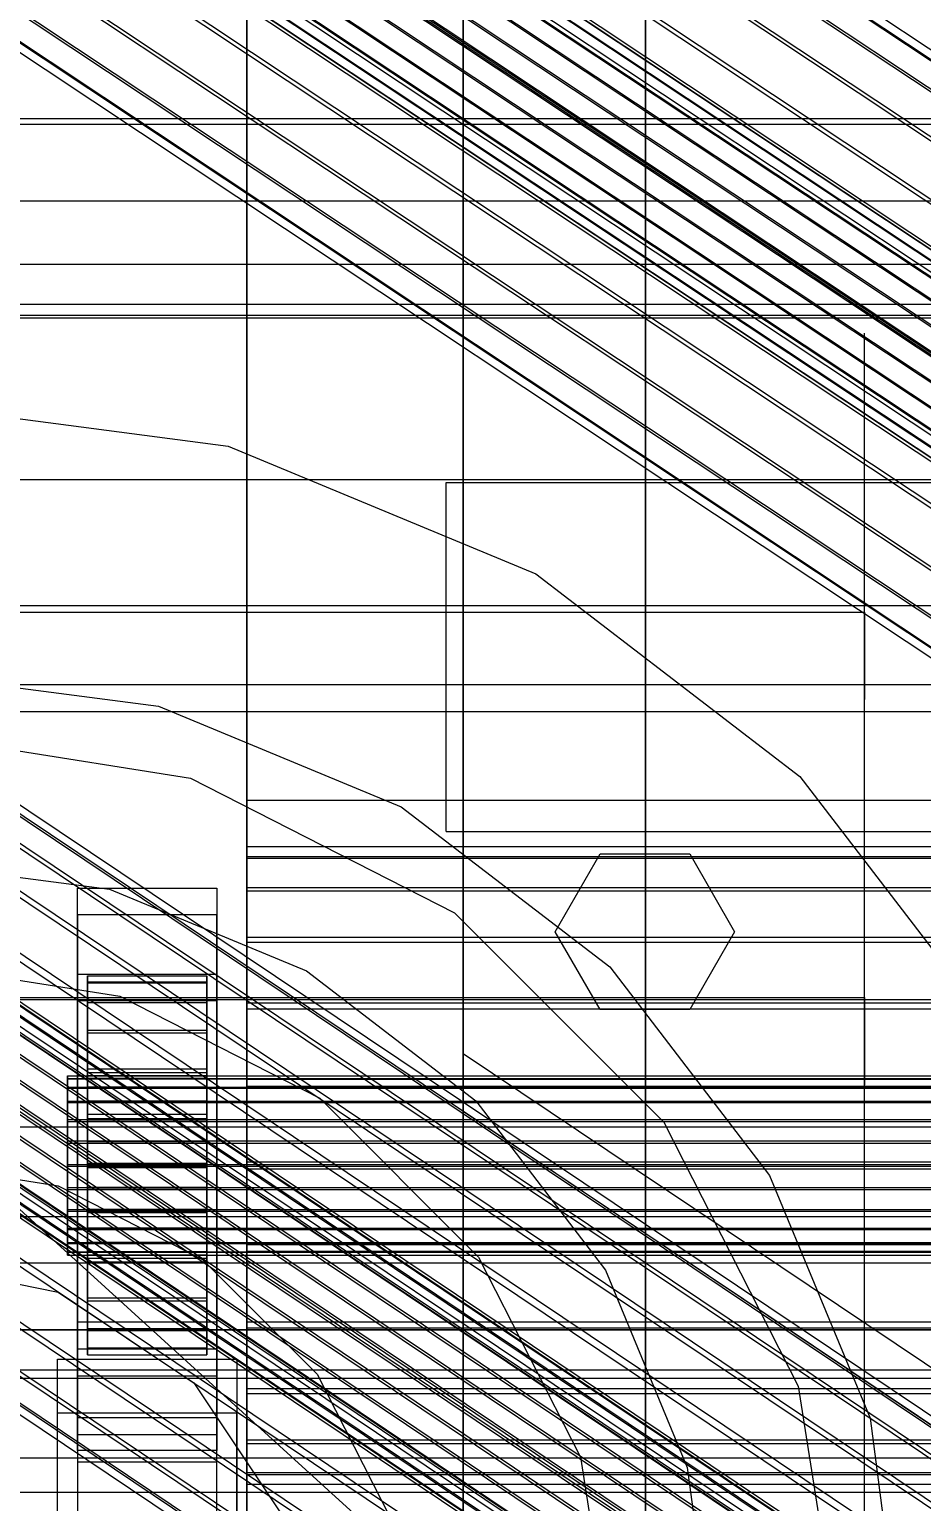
# Model space of a CAD drawing. Header units: millimetres. Extents: x -191664 to 191490, y -197311 to 10263.
# Drawn here: x -271.8 to -182.3, y -30232.2 to -30084.5 of the extents above; entities that cross this region are included whole.
import ezdxf

# ---------------------------------------------------------------- set-up
doc = ezdxf.new("R2010")
doc.units = ezdxf.units.MM
for name, color, linetype, lineweight in [('COTAS_USUARIO', 1, 'Continuous', 0), ('frontal_briquetadora', 7, 'Continuous', 0), ('frontal_C01', 7, 'Continuous', 0), ('frontal_C02', 7, 'Continuous', 0), ('frontal_C03', 7, 'Continuous', 0), ('frontal_mezcladora', 7, 'Continuous', 0), ('frontal_secador', 7, 'Continuous', 0)]:
    doc.layers.add(name, color=color, linetype=linetype, lineweight=lineweight)
doc.dimstyles.new('PLANTA_100', dxfattribs={"dimtxt": 250, "dimasz": 150, "dimexe": 150, "dimexo": 80, "dimgap": 100, "dimtad": 1, "dimtih": 1, "dimtoh": 1, "dimdec": 1, "dimdsep": 46, "dimcen": 0.09, "dimclrd": 1, "dimclre": 1, "dimclrt": 1, "dimadec": 0, "dimazin": 0, "dimtfac": 1, "dimtdec": 4, "dimtofl": 0, "dimtmove": 0, "dimatfit": 3, "dimfxl": 1, "dimtolj": 1, "dimtzin": 0, "dimarcsym": 0})

# ---------------------------------------------------------------- blocks, each defined once
blk = doc.blocks.new('*D109')
at = {"layer": 'COTAS_USUARIO', "color": 1, "lineweight": -2, "transparency": 16777216}
for p, q in [((-80, -28700), (-1350, -28700)), ((-1200, -31850), (-1200, -28850)), ((-80, -32000), (-1350, -32000))]:
    blk.add_line(p, q, dxfattribs=at)
at = {"layer": 'COTAS_USUARIO', "color": 1, "transparency": 16777216}
for points in [[(-1225, -28850), (-1175, -28850), (-1200, -28700)], [(-1225, -31850), (-1175, -31850), (-1200, -32000)]]:
    blk.add_solid(points, dxfattribs=at)
at = {"layer": 'Defpoints', "color": 0, "transparency": 16777216}
for p in [(-1200, -28700), (0, -28700), (0, -32000)]:
    blk.add_point(p, dxfattribs=at)
blk = doc.blocks.new('*D111')
at = {"layer": 'COTAS_USUARIO', "color": 1, "lineweight": -2, "transparency": 16777216}
for p, q in [((-80, -27700), (-1350, -27700)), ((-1200, -31850), (-1200, -27850)), ((-80, -32000), (-1350, -32000))]:
    blk.add_line(p, q, dxfattribs=at)
at = {"layer": 'COTAS_USUARIO', "color": 1, "transparency": 16777216}
for points in [[(-1225, -27850), (-1175, -27850), (-1200, -27700)], [(-1225, -31850), (-1175, -31850), (-1200, -32000)]]:
    blk.add_solid(points, dxfattribs=at)
at = {"layer": 'Defpoints', "color": 0, "transparency": 16777216}
for p in [(-1200, -27700), (0, -27700), (0, -32000)]:
    blk.add_point(p, dxfattribs=at)
blk = doc.blocks.new('*D121')
at = {"layer": 'COTAS_USUARIO', "color": 1, "lineweight": -2, "transparency": 16777216}
for p, q in [((-80, -29000), (-1350, -29000)), ((-1200, -31850), (-1200, -29150)), ((-80, -32000), (-1350, -32000))]:
    blk.add_line(p, q, dxfattribs=at)
at = {"layer": 'COTAS_USUARIO', "color": 1, "transparency": 16777216}
for points in [[(-1225, -29150), (-1175, -29150), (-1200, -29000)], [(-1225, -31850), (-1175, -31850), (-1200, -32000)]]:
    blk.add_solid(points, dxfattribs=at)
at = {"layer": 'Defpoints', "color": 0, "transparency": 16777216}
for p in [(-1200, -29000), (0, -29000), (0, -32000)]:
    blk.add_point(p, dxfattribs=at)

msp = doc.modelspace()

# ---------------------------------------------------------------- linework, layer by layer
at = {"layer": 'frontal_briquetadora', "color": 9, "true_color": 0xb9c3c2}
for p, q in [((-210, -30260), (-210, -29820)), ((-210, -30680), (-210, -29820)), ((-430, -30060), (-210, -30260)), ((-210, -30060), (-210, -30490)), ((-210, -30260), (-210, -30060)), ((-210, -30060), (-210, -30496)), ((-210, -30060), (-210, -30305)), ((-210, -30116.17), (-210, -30115)), ((-188, -30116.17), (-188, -30115)), ((-210, -30119.65), (-210, -30116.17)), ((-188, -30119.65), (-188, -30116.17)), ((-210, -30125.4), (-210, -30119.65)), ((-188, -30125.4), (-188, -30119.65)), ((-210, -30133.33), (-210, -30125.4)), ((-188, -30133.33), (-188, -30125.4)), ((-210, -30143.32), (-210, -30133.33)), ((-188, -30143.32), (-188, -30133.33)), ((-188, -30135.96), (-188, -30134.23)), ((-188, -30139.1), (-188, -30135.96)), ((-188, -30143), (-188, -30139.1)), ((-430, -30143), (-188, -30143)), ((-210, -30155.24), (-210, -30143.32)), ((-188, -30143), (-188, -30146.9)), ((-188, -30155.24), (-188, -30143.32)), ((-188, -30146.9), (-188, -30150.04)), ((-188, -30150.04), (-188, -30151.77)), ((-210, -30168.9), (-210, -30155.24)), ((-188, -30168.9), (-188, -30155.24)), ((-210, -30184.11), (-210, -30168.9)), ((-188, -30184.11), (-188, -30168.9)), ((-188, -30174.63), (-188, -30172.89)), ((-188, -30176.89), (-188, -30173.44)), ((-188, -30177.76), (-188, -30174.63)), ((-188, -30183.69), (-188, -30176.89)), ((-188, -30181.66), (-188, -30177.76)), ((-430, -30181.66), (-188, -30181.66)), ((-188, -30181.66), (-188, -30185.57)), ((-210, -30200.64), (-210, -30184.11)), ((-188, -30193.6), (-188, -30183.69)), ((-188, -30200.64), (-188, -30184.11)), ((-188, -30185.57), (-188, -30188.7)), ((-188, -30188.7), (-188, -30190.44)), ((-188, -30206.28), (-188, -30193.6)), ((-210, -30218.26), (-210, -30200.64)), ((-188, -30218.26), (-188, -30200.64)), ((-188, -30221.3), (-188, -30206.28)), ((-210, -30236.71), (-210, -30218.26)), ((-188, -30236.71), (-188, -30218.26)), ((-188, -30238.15), (-188, -30221.3))]:
    msp.add_line(p, q, dxfattribs=at)
at = {"layer": 'frontal_C01', "color": 251, "true_color": 0x586d65}
for p, q in [((-250, -28680.37), (-250, -31735.76)), ((-250, -31740.5), (-250, -28685.1))]:
    msp.add_line(p, q, dxfattribs=at)
at = {"layer": 'frontal_C01', "color": 252, "true_color": 0x83939a}
for p, q in [((-332.63, -29987.14), (-148.32, -30109.47)), ((-331.18, -29987.13), (-146.87, -30109.46)), ((-334.94, -29988.58), (-150.63, -30110.92)), ((-330.69, -29988.56), (-146.38, -30110.89)), ((-337.95, -29991.37), (-153.64, -30113.7)), ((-331.2, -29991.34), (-146.89, -30113.67)), ((-341.46, -29995.31), (-157.15, -30117.64)), ((-332.66, -29995.27), (-148.35, -30117.6)), ((-160.92, -30122.47), (-345.23, -30000.14)), ((-334.98, -30000.09), (-150.67, -30122.42)), ((-349, -30005.51), (-164.69, -30127.85)), ((-338, -30005.46), (-153.69, -30127.79)), ((-352.52, -30011.08), (-168.21, -30133.41)), ((-341.52, -30011.02), (-157.21, -30133.36)), ((-355.54, -30016.45), (-171.23, -30138.78)), ((-345.29, -30016.4), (-160.98, -30138.73)), ((-357.86, -30021.27), (-173.55, -30143.6)), ((-349.06, -30021.22), (-164.75, -30143.56)), ((-359.33, -30025.2), (-175.02, -30147.53)), ((-352.57, -30025.16), (-168.26, -30147.5)), ((-359.83, -30027.97), (-175.52, -30150.31)), ((-355.58, -30027.95), (-171.28, -30150.28)), ((-359.34, -30029.41), (-175.03, -30151.74)), ((-357.89, -30029.4), (-173.58, -30151.73))]:
    msp.add_line(p, q, dxfattribs=at)
at = {"layer": 'frontal_C01', "color": 9, "true_color": 0xbac6cb}
for p, q in [((-355.53, -29990.99), (-141.73, -30132.9)), ((-355.02, -29990.99), (-141.22, -30132.9)), ((-357.42, -29992.5), (-143.62, -30134.4)), ((-356.35, -29991.51), (-142.55, -30133.41)), ((-355.02, -29992.48), (-141.22, -30134.39)), ((-354.84, -29991.5), (-141.04, -30133.4)), ((-358.66, -29993.89), (-144.86, -30135.8)), ((-355.54, -29993.88), (-141.74, -30135.78)), ((-146.2, -30137.51), (-360, -29995.6)), ((-356.36, -29995.58), (-142.56, -30137.49)), ((-361.33, -29997.51), (-147.53, -30139.41)), ((-357.43, -29997.49), (-143.64, -30139.39)), ((-362.58, -29999.48), (-148.78, -30141.38)), ((-358.68, -29999.46), (-144.88, -30141.36)), ((-363.65, -30001.38), (-149.85, -30143.29)), ((-360.02, -30001.36), (-146.22, -30143.27)), ((-364.47, -30003.09), (-150.67, -30144.99)), ((-361.35, -30003.07), (-147.55, -30144.98)), ((-364.99, -30004.48), (-151.19, -30146.39)), ((-362.6, -30004.47), (-148.8, -30146.37)), ((-365.17, -30005.46), (-151.37, -30147.37)), ((-364.99, -30005.97), (-151.2, -30147.88)), ((-364.48, -30005.97), (-150.68, -30147.87)), ((-363.66, -30005.46), (-149.86, -30147.36))]:
    msp.add_line(p, q, dxfattribs=at)
at = {"layer": 'frontal_C01', "color": 139, "true_color": 0x345e4e}
for p, q in [((-228.3, -30050.82), (-228.3, -30363.01)), ((-228.3, -30368.7), (-228.3, -30056.51)), ((-228.3, -30056.51), (-130, -30121.75))]:
    msp.add_line(p, q, dxfattribs=at)
at = {"layer": 'frontal_C01', "color": 139, "true_color": 0x354b57}
for p, q in [((-450, -30181.84), (450, -30181.84)), ((450, -30194.65), (-450, -30194.65)), ((-425, -30203.62), (425, -30203.62)), ((450, -30215), (-450, -30215)), ((425, -30214.99), (-425, -30214.99)), ((425, -30219.88), (-425, -30219.88)), ((-450, -30227.81), (450, -30227.81)), ((-425, -30231.25), (425, -30231.25))]:
    msp.add_line(p, q, dxfattribs=at)
at = {"layer": 'frontal_C02', "color": 251, "true_color": 0x586d65}
for p, q in [((-250, -28976.99), (-250, -31767.54)), ((-250, -31772.31), (-250, -28981.77))]:
    msp.add_line(p, q, dxfattribs=at)
at = {"layer": 'frontal_C02', "color": 139, "true_color": 0x345e4e}
for p, q in [((-228.3, -29902.47), (-228.3, -30187.3)), ((-228.3, -30193.04), (-228.3, -29908.22)), ((-130, -30253.15), (-228.3, -30187.3)), ((-228.3, -30187.3), (-228.3, -30472.12)), ((-228.3, -30187.3), (-228.3, -30193.04)), ((-228.3, -30477.86), (-228.3, -30193.04)), ((-228.3, -30193.04), (-130, -30258.89))]:
    msp.add_line(p, q, dxfattribs=at)
at = {"layer": 'frontal_C02', "color": 252, "true_color": 0x83939a}
for p, q in [((-332.63, -30123.4), (-148.32, -30246.89)), ((-331.18, -30123.21), (-146.87, -30246.69)), ((-334.94, -30125.03), (-150.63, -30248.51)), ((-330.69, -30124.45), (-146.38, -30247.93)), ((-331.2, -30127.05), (-146.89, -30250.53)), ((-337.95, -30127.97), (-153.64, -30251.45)), ((-332.66, -30130.83), (-148.35, -30254.31)), ((-341.46, -30132.02), (-157.15, -30255.51)), ((-334.98, -30135.53), (-150.67, -30259.01)), ((-160.92, -30260.4), (-345.23, -30136.92)), ((-338, -30140.83), (-153.69, -30264.31)), ((-349, -30142.32), (-164.69, -30265.8)), ((-341.52, -30146.36), (-157.21, -30269.85)), ((-352.52, -30147.86), (-168.21, -30271.34)), ((-345.29, -30151.77), (-160.98, -30275.25)), ((-355.54, -30153.16), (-171.23, -30276.64)), ((-349.06, -30156.66), (-164.75, -30280.15)), ((-357.86, -30157.86), (-173.55, -30281.34)), ((-352.57, -30160.72), (-168.26, -30284.2)), ((-359.33, -30161.64), (-175.02, -30285.12)), ((-355.58, -30163.66), (-171.28, -30287.14)), ((-359.83, -30164.24), (-175.52, -30287.72)), ((-359.34, -30165.48), (-175.03, -30288.96)), ((-357.89, -30165.28), (-173.58, -30288.77))]:
    msp.add_line(p, q, dxfattribs=at)
at = {"layer": 'frontal_C02', "color": 9, "true_color": 0xbac6cb}
for p, q in [((-355.53, -30127.04), (-141.73, -30270.29)), ((-355.02, -30126.97), (-141.22, -30270.22)), ((-356.35, -30127.62), (-142.55, -30270.86)), ((-355.02, -30128.34), (-141.22, -30271.58)), ((-354.84, -30127.42), (-141.04, -30270.66)), ((-357.42, -30128.66), (-143.62, -30271.9)), ((-355.54, -30129.67), (-141.74, -30272.92)), ((-358.66, -30130.1), (-144.86, -30273.34)), ((-356.36, -30131.34), (-142.56, -30274.58)), ((-146.2, -30275.07), (-360, -30131.83)), ((-361.33, -30133.75), (-147.53, -30276.99)), ((-357.43, -30133.22), (-143.64, -30276.46)), ((-362.58, -30135.71), (-148.78, -30278.95)), ((-358.68, -30135.18), (-144.88, -30278.42)), ((-360.02, -30137.09), (-146.22, -30280.34)), ((-363.65, -30137.59), (-149.85, -30280.83)), ((-361.35, -30138.83), (-147.55, -30282.07)), ((-364.47, -30139.25), (-150.67, -30282.49)), ((-362.6, -30140.27), (-148.8, -30283.51)), ((-365.17, -30141.51), (-151.37, -30284.75)), ((-364.99, -30140.59), (-151.19, -30283.83)), ((-364.48, -30141.88), (-150.68, -30285.12)), ((-363.66, -30141.31), (-149.86, -30284.55)), ((-364.99, -30141.95), (-151.2, -30285.19))]:
    msp.add_line(p, q, dxfattribs=at)
at = {"layer": 'frontal_C03', "color": 251, "true_color": 0x586d65}
for p, q in [((-250, -28596.31), (-250, -31246.31)), ((-250, -31251.12), (-250, -28601.12))]:
    msp.add_line(p, q, dxfattribs=at)
at = {"layer": 'frontal_C03', "color": 139, "true_color": 0x345e4e}
for p, q in [((-250, -30161.89), (-250, -29897.97)), ((-250, -30167.67), (-250, -29903.75)), ((-250, -30425.81), (-250, -30161.89)), ((0, -30161.89), (-250, -30161.89)), ((-250, -30161.89), (-250, -30167.67)), ((-250, -30431.59), (-250, -30167.67)), ((-250, -30167.67), (0, -30167.67))]:
    msp.add_line(p, q, dxfattribs=at)
at = {"layer": 'frontal_C03', "color": 252, "true_color": 0x83939a}
for p, q in [((-250, -30167.67), (-250, -30166.49)), ((-250, -30166.49), (-250, -30167.49)), ((-250, -30166.49), (250, -30166.49)), ((-250, -30167.49), (-250, -30170.6)), ((-250, -30167.49), (250, -30167.49)), ((-250, -30170.95), (-250, -30167.67)), ((-250, -30167.67), (250, -30167.67)), ((-250, -30170.6), (-250, -30175.61)), ((-250, -30170.6), (250, -30170.6)), ((-250, -30176.11), (-250, -30170.95)), ((-250, -30170.95), (250, -30170.95)), ((-250, -30175.61), (-250, -30182.19)), ((-250, -30175.61), (250, -30175.61)), ((-250, -30182.79), (-250, -30176.11)), ((-250, -30176.11), (250, -30176.11)), ((-250, -30182.19), (-250, -30189.87)), ((-250, -30182.19), (250, -30182.19)), ((-250, -30190.54), (-250, -30182.79)), ((-250, -30182.79), (250, -30182.79)), ((-250, -30189.87), (-250, -30198.14)), ((250, -30189.87), (-250, -30189.87)), ((-250, -30198.83), (-250, -30190.54)), ((-250, -30190.54), (250, -30190.54)), ((-250, -30198.14), (-250, -30206.43)), ((-250, -30198.14), (250, -30198.14)), ((-250, -30207.1), (-250, -30198.83)), ((-250, -30198.83), (250, -30198.83)), ((-250, -30206.43), (-250, -30214.18)), ((-250, -30206.43), (250, -30206.43)), ((-250, -30214.79), (-250, -30207.1)), ((-250, -30207.1), (250, -30207.1)), ((-250, -30214.18), (-250, -30220.87)), ((-250, -30214.18), (250, -30214.18)), ((-250, -30221.36), (-250, -30214.79)), ((-250, -30214.79), (250, -30214.79)), ((-250, -30220.87), (-250, -30226.02)), ((-250, -30220.87), (250, -30220.87)), ((-250, -30226.37), (-250, -30221.36)), ((-250, -30221.36), (250, -30221.36)), ((-250, -30226.02), (-250, -30229.3)), ((-250, -30226.02), (250, -30226.02)), ((-250, -30229.48), (-250, -30226.37)), ((-250, -30226.37), (250, -30226.37)), ((-250, -30229.3), (-250, -30230.48)), ((-250, -30229.3), (250, -30229.3)), ((-250, -30230.48), (-250, -30229.48)), ((-250, -30229.48), (250, -30229.48)), ((-250, -30230.48), (250, -30230.48))]:
    msp.add_line(p, q, dxfattribs=at)
at = {"layer": 'frontal_C03', "color": 139, "true_color": 0x354b57}
for p, q in [((-267, -30173.37), (-267, -30170.68)), ((-267, -30170.68), (-253, -30170.68)), ((-267, -30216.91), (-267, -30170.68)), ((-253, -30170.68), (-253, -30173.37)), ((-253, -30170.68), (-253, -30216.91)), ((-253, -30173.37), (-267, -30173.37)), ((-267, -30173.37), (-267, -30219.6)), ((-253, -30219.6), (-253, -30173.37)), ((-267, -30181.99), (-267, -30179.3)), ((-267, -30179.3), (-253, -30179.3)), ((-267, -30225.52), (-267, -30179.3)), ((-253, -30179.3), (-253, -30181.99)), ((-253, -30179.3), (-253, -30225.52)), ((-253, -30181.99), (-267, -30181.99)), ((-267, -30181.99), (-267, -30228.22)), ((-253, -30228.22), (-253, -30181.99)), ((-450, -30208.26), (450, -30208.26)), ((-267, -30227.1), (-267, -30214.17)), ((-267, -30214.17), (-253, -30214.17)), ((-267, -30223.8), (-267, -30214.17)), ((-253, -30214.17), (-253, -30227.1)), ((-253, -30214.17), (-253, -30223.8)), ((-253, -30216.91), (-267, -30216.91)), ((-267, -30216.91), (-267, -30219.6)), ((-253, -30219.6), (-253, -30216.91)), ((-269, -30223.33), (-269, -30217.94)), ((-269, -30217.94), (-251, -30217.94)), ((-269, -30252.61), (-269, -30217.94)), ((-251, -30217.94), (-251, -30223.33)), ((-251, -30217.94), (-251, -30252.61)), ((450, -30219.03), (-450, -30219.03)), ((-267, -30219.6), (-253, -30219.6)), ((-251, -30223.33), (-269, -30223.33)), ((-269, -30258), (-269, -30223.33)), ((-253, -30223.8), (-267, -30223.8)), ((-267, -30223.8), (-267, -30236.73)), ((-253, -30236.73), (-253, -30223.8)), ((-251, -30258), (-251, -30223.33)), ((-253, -30225.52), (-267, -30225.52)), ((-267, -30225.52), (-267, -30228.22)), ((-253, -30228.22), (-253, -30225.52)), ((-253, -30227.1), (-267, -30227.1)), ((-267, -30227.1), (-267, -30236.73)), ((-253, -30236.73), (-253, -30227.1)), ((-267, -30228.22), (-253, -30228.22))]:
    msp.add_line(p, q, dxfattribs=at)
at = {"layer": 'frontal_C03', "color": 155, "true_color": 0x617580}
for p, q in [((-266, -30189.49), (-266, -30179.49)), ((-266, -30179.49), (-266, -30180.08)), ((-266, -30179.49), (-254, -30179.49)), ((-266, -30180.19), (-266, -30179.49)), ((-266, -30189.77), (-266, -30180.08)), ((-266, -30180.08), (-266, -30181.93)), ((-266, -30180.08), (-254, -30180.08)), ((-266, -30189.82), (-266, -30180.19)), ((-266, -30180.19), (-254, -30180.19)), ((-266, -30182.14), (-266, -30180.19)), ((-254, -30180.08), (-254, -30179.49)), ((-254, -30179.49), (-254, -30189.49)), ((-254, -30179.49), (-254, -30180.19)), ((-254, -30181.93), (-254, -30180.08)), ((-254, -30180.08), (-254, -30189.77)), ((-254, -30180.19), (-254, -30189.82)), ((-254, -30180.19), (-254, -30182.14)), ((-266, -30190.64), (-266, -30181.93)), ((-266, -30181.93), (-266, -30184.91)), ((-266, -30181.93), (-254, -30181.93)), ((-266, -30190.74), (-266, -30182.14)), ((-266, -30182.14), (-254, -30182.14)), ((-266, -30185.2), (-266, -30182.14)), ((-254, -30184.91), (-254, -30181.93)), ((-254, -30181.93), (-254, -30190.64)), ((-254, -30182.14), (-254, -30190.74)), ((-254, -30182.14), (-254, -30185.2)), ((-266, -30192.05), (-266, -30184.91)), ((-266, -30184.91), (-266, -30188.81)), ((-266, -30184.91), (-254, -30184.91)), ((-266, -30192.19), (-266, -30185.2)), ((-266, -30185.2), (-254, -30185.2)), ((-266, -30189.17), (-266, -30185.2)), ((-254, -30188.81), (-254, -30184.91)), ((-254, -30184.91), (-254, -30192.05)), ((-254, -30185.2), (-254, -30192.19)), ((-254, -30185.2), (-254, -30189.17)), ((-266, -30193.9), (-266, -30188.81)), ((-266, -30188.81), (-266, -30193.37)), ((-266, -30188.81), (-254, -30188.81)), ((-254, -30193.37), (-254, -30188.81)), ((-254, -30188.81), (-254, -30193.9)), ((-266, -30194.07), (-266, -30189.17)), ((-266, -30189.17), (-254, -30189.17)), ((-266, -30193.77), (-266, -30189.17)), ((-266, -30189.77), (-266, -30189.49)), ((-254, -30189.49), (-266, -30189.49)), ((-266, -30189.49), (-266, -30189.82)), ((-266, -30190.64), (-266, -30189.77)), ((-254, -30189.77), (-266, -30189.77)), ((-254, -30189.82), (-266, -30189.82)), ((-266, -30189.82), (-266, -30190.74)), ((-254, -30189.17), (-254, -30194.07)), ((-254, -30189.17), (-254, -30193.77)), ((-254, -30189.49), (-254, -30189.77)), ((-254, -30189.82), (-254, -30189.49)), ((-254, -30189.77), (-254, -30190.64)), ((-254, -30190.74), (-254, -30189.82)), ((-266, -30192.05), (-266, -30190.64)), ((-254, -30190.64), (-266, -30190.64)), ((-254, -30190.74), (-266, -30190.74)), ((-266, -30190.74), (-266, -30192.19)), ((-266, -30193.9), (-266, -30192.05)), ((-254, -30192.05), (-266, -30192.05)), ((-254, -30190.64), (-254, -30192.05)), ((-254, -30192.19), (-254, -30190.74)), ((-254, -30192.05), (-254, -30193.9)), ((-254, -30192.19), (-266, -30192.19)), ((-266, -30192.19), (-266, -30194.07)), ((-266, -30193.37), (-266, -30196.06)), ((-254, -30193.37), (-266, -30193.37)), ((-266, -30193.37), (-266, -30198.28)), ((-254, -30194.07), (-254, -30192.19)), ((-254, -30196.06), (-254, -30193.37)), ((-254, -30198.28), (-254, -30193.37)), ((-266, -30196.25), (-266, -30193.77)), ((-266, -30193.77), (-254, -30193.77)), ((-266, -30198.69), (-266, -30193.77)), ((-266, -30196.06), (-266, -30193.9)), ((-254, -30193.9), (-266, -30193.9)), ((-254, -30194.07), (-266, -30194.07)), ((-266, -30194.07), (-266, -30196.25)), ((-254, -30193.77), (-254, -30196.25)), ((-254, -30193.77), (-254, -30198.69)), ((-254, -30193.9), (-254, -30196.06)), ((-254, -30196.25), (-254, -30194.07)), ((-266, -30196.06), (-254, -30196.06)), ((-266, -30198.39), (-266, -30196.06)), ((-254, -30196.25), (-266, -30196.25)), ((-266, -30196.25), (-266, -30198.58)), ((-254, -30196.06), (-254, -30198.39)), ((-254, -30198.58), (-254, -30196.25)), ((-266, -30198.39), (-266, -30198.28)), ((-266, -30198.28), (-266, -30203.2)), ((-266, -30198.28), (-254, -30198.28)), ((-266, -30200.72), (-266, -30198.39)), ((-254, -30198.39), (-266, -30198.39)), ((-266, -30198.58), (-266, -30198.69)), ((-254, -30198.58), (-266, -30198.58)), ((-266, -30198.58), (-266, -30200.91)), ((-266, -30198.69), (-254, -30198.69)), ((-266, -30203.6), (-266, -30198.69)), ((-254, -30203.2), (-254, -30198.28)), ((-254, -30198.28), (-254, -30198.39)), ((-254, -30198.39), (-254, -30200.72)), ((-254, -30198.69), (-254, -30198.58)), ((-254, -30200.91), (-254, -30198.58)), ((-254, -30198.69), (-254, -30203.6)), ((-266, -30202.9), (-266, -30200.72)), ((-266, -30200.72), (-266, -30203.2)), ((-254, -30200.72), (-266, -30200.72)), ((-266, -30200.91), (-266, -30203.6)), ((-254, -30200.91), (-266, -30200.91)), ((-266, -30200.91), (-266, -30203.07)), ((-254, -30203.2), (-254, -30200.72)), ((-254, -30200.72), (-254, -30202.9)), ((-254, -30203.6), (-254, -30200.91)), ((-254, -30203.07), (-254, -30200.91)), ((-266, -30204.78), (-266, -30202.9)), ((-266, -30202.9), (-266, -30207.81)), ((-254, -30202.9), (-266, -30202.9)), ((-266, -30203.07), (-266, -30208.16)), ((-254, -30203.07), (-266, -30203.07)), ((-266, -30203.07), (-266, -30204.92)), ((-266, -30203.2), (-266, -30207.81)), ((-266, -30203.2), (-254, -30203.2)), ((-266, -30203.6), (-254, -30203.6)), ((-266, -30208.16), (-266, -30203.6)), ((-254, -30207.81), (-254, -30202.9)), ((-254, -30202.9), (-254, -30204.78)), ((-254, -30208.16), (-254, -30203.07)), ((-254, -30204.92), (-254, -30203.07)), ((-254, -30207.81), (-254, -30203.2)), ((-254, -30203.6), (-254, -30208.16)), ((-266, -30206.23), (-266, -30204.78)), ((-266, -30204.78), (-266, -30211.77)), ((-254, -30204.78), (-266, -30204.78)), ((-266, -30204.92), (-266, -30212.07)), ((-254, -30204.92), (-266, -30204.92)), ((-266, -30204.92), (-266, -30206.33)), ((-254, -30211.77), (-254, -30204.78)), ((-254, -30204.78), (-254, -30206.23)), ((-254, -30212.07), (-254, -30204.92)), ((-254, -30206.33), (-254, -30204.92)), ((-266, -30207.15), (-266, -30206.23)), ((-266, -30206.23), (-266, -30214.84)), ((-254, -30206.23), (-266, -30206.23)), ((-266, -30206.33), (-266, -30215.04)), ((-254, -30206.33), (-266, -30206.33)), ((-266, -30206.33), (-266, -30207.2)), ((-254, -30214.84), (-254, -30206.23)), ((-254, -30206.23), (-254, -30207.15)), ((-254, -30215.04), (-254, -30206.33)), ((-254, -30207.2), (-254, -30206.33)), ((-266, -30207.49), (-266, -30207.15)), ((-266, -30207.15), (-266, -30216.78)), ((-254, -30207.15), (-266, -30207.15)), ((-266, -30207.2), (-266, -30216.89)), ((-254, -30207.2), (-266, -30207.2)), ((-266, -30207.2), (-266, -30207.49)), ((-266, -30207.49), (-266, -30217.48)), ((-254, -30207.49), (-266, -30207.49)), ((-266, -30207.81), (-266, -30211.77)), ((-266, -30207.81), (-254, -30207.81)), ((-266, -30208.16), (-254, -30208.16)), ((-266, -30212.07), (-266, -30208.16)), ((-254, -30216.78), (-254, -30207.15)), ((-254, -30207.15), (-254, -30207.49)), ((-254, -30216.89), (-254, -30207.2)), ((-254, -30207.49), (-254, -30207.2)), ((-254, -30217.48), (-254, -30207.49)), ((-254, -30211.77), (-254, -30207.81)), ((-254, -30208.16), (-254, -30212.07)), ((-266, -30211.77), (-266, -30214.84)), ((-266, -30211.77), (-254, -30211.77)), ((-266, -30212.07), (-254, -30212.07)), ((-266, -30215.04), (-266, -30212.07)), ((-254, -30214.84), (-254, -30211.77)), ((-254, -30212.07), (-254, -30215.04)), ((-266, -30214.84), (-266, -30216.78)), ((-266, -30214.84), (-254, -30214.84)), ((-266, -30215.04), (-254, -30215.04)), ((-266, -30216.89), (-266, -30215.04)), ((-254, -30216.78), (-254, -30214.84)), ((-254, -30215.04), (-254, -30216.89)), ((-266, -30216.78), (-266, -30217.48)), ((-266, -30216.78), (-254, -30216.78)), ((-266, -30216.89), (-254, -30216.89)), ((-266, -30217.48), (-266, -30216.89)), ((-254, -30217.48), (-254, -30216.78)), ((-254, -30216.89), (-254, -30217.48)), ((-266, -30217.48), (-254, -30217.48))]:
    msp.add_line(p, q, dxfattribs=at)
at = {"layer": 'frontal_C03', "color": 9, "true_color": 0xbac6cb}
for p, q in [((-268, -30189.82), (-268, -30189.49)), ((-268, -30189.49), (-268, -30189.77)), ((-268, -30189.49), (268, -30189.49)), ((-268, -30189.77), (-268, -30190.64)), ((-268, -30189.77), (268, -30189.77)), ((-268, -30190.74), (-268, -30189.82)), ((-268, -30189.82), (268, -30189.82)), ((-268, -30190.64), (-268, -30192.05)), ((-268, -30190.64), (268, -30190.64)), ((-268, -30192.19), (-268, -30190.74)), ((-268, -30190.74), (268, -30190.74)), ((-268, -30192.05), (-268, -30193.9)), ((-268, -30192.05), (268, -30192.05)), ((-268, -30194.07), (-268, -30192.19)), ((-268, -30192.19), (268, -30192.19)), ((-268, -30193.9), (-268, -30196.06)), ((-268, -30193.9), (268, -30193.9)), ((-268, -30196.25), (-268, -30194.07)), ((-268, -30194.07), (268, -30194.07)), ((-268, -30196.06), (-268, -30198.39)), ((268, -30196.06), (-268, -30196.06)), ((-268, -30198.58), (-268, -30196.25)), ((-268, -30196.25), (268, -30196.25)), ((-268, -30198.39), (-268, -30200.72)), ((-268, -30198.39), (268, -30198.39)), ((-268, -30200.91), (-268, -30198.58)), ((-268, -30198.58), (268, -30198.58)), ((-268, -30200.72), (-268, -30202.9)), ((-268, -30200.72), (268, -30200.72)), ((-268, -30203.07), (-268, -30200.91)), ((-268, -30200.91), (268, -30200.91)), ((-268, -30202.9), (-268, -30204.78)), ((-268, -30202.9), (268, -30202.9)), ((-268, -30204.92), (-268, -30203.07)), ((-268, -30203.07), (268, -30203.07)), ((-268, -30204.78), (-268, -30206.23)), ((-268, -30204.78), (268, -30204.78)), ((-268, -30206.33), (-268, -30204.92)), ((-268, -30204.92), (268, -30204.92)), ((-268, -30206.23), (-268, -30207.15)), ((-268, -30206.23), (268, -30206.23)), ((-268, -30207.2), (-268, -30206.33)), ((-268, -30206.33), (268, -30206.33)), ((-268, -30207.15), (-268, -30207.49)), ((-268, -30207.15), (268, -30207.15)), ((-268, -30207.49), (-268, -30207.2)), ((-268, -30207.2), (268, -30207.2)), ((-268, -30207.49), (268, -30207.49))]:
    msp.add_line(p, q, dxfattribs=at)
at = {"layer": 'frontal_mezcladora', "color": 107, "true_color": 0x248357}
for p, q in [((-285, -30122), (-251.87, -30126.36)), ((-251.87, -30126.36), (-221, -30139.15)), ((-221, -30139.15), (-194.49, -30159.49)), ((-194.49, -30159.49), (-174.15, -30186)), ((-285, -30198), (-268.93, -30200.55)), ((-268.93, -30200.55), (-254.44, -30207.93)), ((-254.44, -30207.93), (-242.93, -30219.44)), ((-242.93, -30219.44), (-235.55, -30233.93))]:
    msp.add_line(p, q, dxfattribs=at)
at = {"layer": 'frontal_mezcladora', "color": 250, "true_color": 0x33393d}
for p, q in [((-285, -30149), (-258.86, -30152.44)), ((-258.86, -30152.44), (-234.5, -30162.53)), ((-234.5, -30162.53), (-213.58, -30178.58)), ((-285, -30178), (-262.75, -30181.52)), ((-213.58, -30178.58), (-197.53, -30199.5)), ((-262.75, -30181.52), (-242.68, -30191.75)), ((-242.68, -30191.75), (-226.75, -30207.68)), ((-197.53, -30199.5), (-187.44, -30223.86)), ((-226.75, -30207.68), (-216.52, -30227.75)), ((-187.44, -30223.86), (-184, -30250)), ((-216.52, -30227.75), (-213, -30250))]:
    msp.add_line(p, q, dxfattribs=at)
at = {"layer": 'frontal_mezcladora', "color": 9, "true_color": 0xc6c9c8}
for p, q in [((-285, -30155), (-255.64, -30159.65)), ((-255.64, -30159.65), (-229.16, -30173.14)), ((-229.16, -30173.14), (-208.14, -30194.16)), ((-208.14, -30194.16), (-194.65, -30220.64)), ((-285, -30208), (-268.93, -30211.2)), ((-268.93, -30211.2), (-255.3, -30220.3)), ((-255.3, -30220.3), (-246.2, -30233.93)), ((-194.65, -30220.64), (-190, -30250))]:
    msp.add_line(p, q, dxfattribs=at)
at = {"layer": 'frontal_mezcladora', "color": 254, "true_color": 0xdce0df}
for p, q in [((-285, -30168), (-263.78, -30170.79)), ((-263.78, -30170.79), (-244, -30178.99)), ((-244, -30178.99), (-227.02, -30192.02)), ((-227.02, -30192.02), (-213.99, -30209)), ((-213.99, -30209), (-205.79, -30228.78)), ((-205.79, -30228.78), (-203, -30250))]:
    msp.add_line(p, q, dxfattribs=at)
at = {"layer": 'frontal_mezcladora', "color": 43, "true_color": 0xe7bf45}
for p, q in [((-219.05, -30175.05), (-214.55, -30167.25)), ((-214.55, -30167.25), (-205.55, -30167.25)), ((-205.55, -30167.25), (-201.05, -30175.05)), ((-214.55, -30182.84), (-219.05, -30175.05)), ((-201.05, -30175.05), (-205.55, -30182.84)), ((-205.55, -30182.84), (-214.55, -30182.84))]:
    msp.add_line(p, q, dxfattribs=at)
at = {"layer": 'frontal_secador', "color": 253, "true_color": 0xa4b0b5}
for p, q in [((1360, -30093.5), (-1360, -30093.5)), ((1250, -30094.08), (-1250, -30094.08)), ((1360, -30101.78), (-1360, -30101.78)), ((1360, -30108.14), (-1360, -30108.14)), ((1360, -30112.14), (-1360, -30112.14)), ((1360, -30113.5), (-1360, -30113.5)), ((1250, -30113.25), (-1250, -30113.25)), ((1250, -30129.71), (-1250, -30129.71)), ((1250, -30142.35), (-1250, -30142.35)), ((1250, -30150.29), (-1250, -30150.29)), ((1250, -30153), (-1250, -30153))]:
    msp.add_line(p, q, dxfattribs=at)
at = {"layer": 'frontal_secador', "color": 251, "true_color": 0x536a64}
for p, q in [((-230, -30130), (230, -30130)), ((-230, -30165), (-230, -30130)), ((-230, -30165), (230, -30165))]:
    msp.add_line(p, q, dxfattribs=at)

# ---------------------------------------------------------------- dimensions: what is measured, and where the dimension line sits
at = {"layer": 'COTAS_USUARIO'}
for p2, picture, middle in [((0, -27700), '*D111', (-1200, -29850)), ((0, -28700), '*D109', (-1200, -30350)), ((0, -29000), '*D121', (-1200, -30500))]:
    dim = msp.add_aligned_dim(p1=(0, -32000), p2=p2, distance=1200, dimstyle='PLANTA_100', dxfattribs=at)
    dim.commit()
    dim.dimension.update_dxf_attribs({"geometry": picture, "text_midpoint": middle})

doc.saveas('drawing.dxf')
